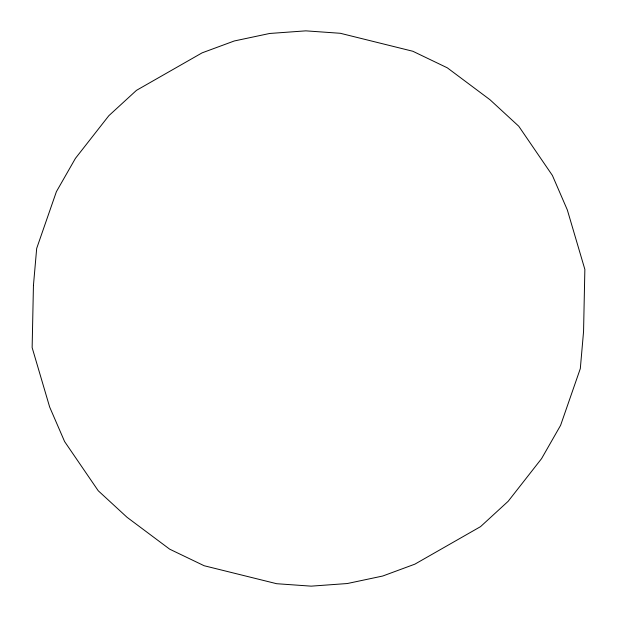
<?xml version="1.0" encoding="UTF-8"?>
<svg xmlns="http://www.w3.org/2000/svg" width="617" height="617" viewBox="0 0 617 617"><rect width="100%" height="100%" fill="white"/><g stroke="black" fill="none" stroke-linecap="round" stroke-linejoin="round"><path stroke-width="0.93" d="M33.441 285.463L32.138 347.602L49.669 407.066L64.608 441.571L98.234 490.754L127.025 517.277L169.69 549.176L204.173 565.743L276.678 583.713L311.176 586.15L347.34 583.528L382.702 576.031L414.863 564.162L480.535 526.648L508.169 501.289L541.572 458.632L560.598 425.344L580.312 368.611L583.559 331.537L584.862 269.398L567.332 209.934L552.392 175.429L518.766 126.246L489.975 99.723L447.31 67.824L412.827 51.257L340.322 33.287L305.824 30.85L269.66 33.472L234.298 40.969L202.137 52.838L136.465 90.352L108.831 115.711L75.428 158.368L56.402 191.656L36.688 248.389L33.441 285.463"/></g></svg>
